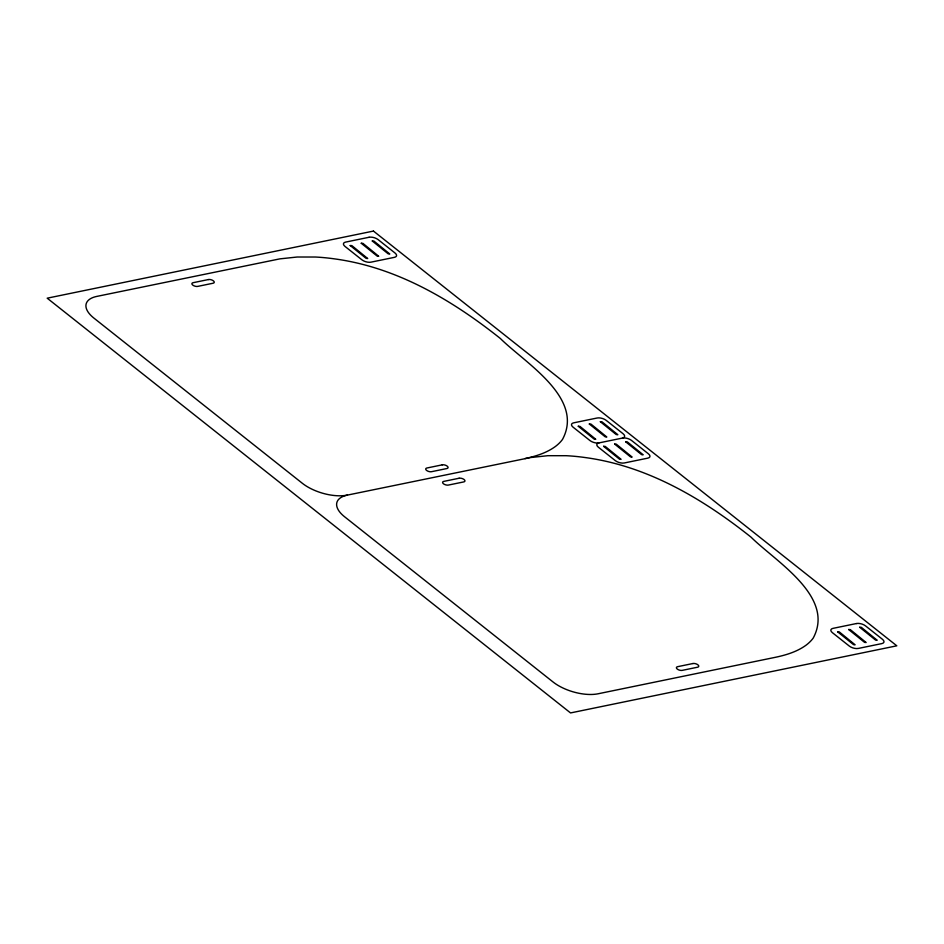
<?xml version="1.0" encoding="UTF-8"?>
<svg xmlns="http://www.w3.org/2000/svg" width="944" height="944" viewBox="0 0 944 944"><rect width="100%" height="100%" fill="white"/><g stroke="black" fill="none" stroke-linecap="round" stroke-linejoin="round"><path stroke-width="1.42" d="M524.982 458.572C535.496 456.33 546.104 453.12 554.954 446.807A118.897 55.082 16.6 0 0 562.506 439.42C584.832 397.802 524.581 362.649 500.379 338.507C452.188 300.133 396.74 267.305 334.731 258.904A118.897 55.082 16.6 0 0 315.485 257.028L297.195 257.016L279.849 258.868L96.76 296.416A33.028 15.305 16.6 0 0 93.869 318.069L302.363 483.304A33.028 15.305 16.6 0 0 347.451 495.093L530.552 457.545L547.886 455.692L566.188 455.704A118.897 55.082 16.6 0 1 585.422 457.58C647.431 465.982 702.891 498.81 751.082 537.183C775.284 561.326 835.534 596.478 813.209 638.097A118.897 55.082 16.6 0 1 805.657 645.484C796.795 651.797 786.199 655.006 775.673 657.248L598.154 693.769A33.028 15.305 16.6 0 1 553.054 681.981L344.56 516.746A33.028 15.305 16.6 0 1 347.451 495.093M598.98 442.901L622.32 438.099A6.608 3.056 16.6 0 0 623.064 433.733L606.19 420.363A6.608 3.056 16.6 0 0 597.163 418.003L573.657 422.841A6.608 3.056 16.6 0 0 573.079 427.172L589.965 440.553A6.608 3.056 16.6 0 0 598.98 442.901A6.608 3.056 16.6 0 0 598.402 447.244L615.287 460.613A6.608 3.056 16.6 0 0 624.303 462.973L647.643 458.17A6.608 3.056 16.6 0 0 648.386 453.804L631.512 440.423A6.608 3.056 16.6 0 0 622.497 438.075M350.212 245.546L366.119 258.361L367.7 258.526L351.841 245.617L350.212 245.546M361.257 243.269L377.152 256.084L378.733 256.261L362.874 243.34L361.257 243.233M372.29 241.003L388.185 253.818L389.778 253.983L373.918 241.074L372.29 240.968M578.271 426.275L594.177 439.102L595.758 439.267L579.946 426.393L578.294 426.216M589.316 424.009L605.21 436.824L606.803 436.989L590.944 424.08L589.316 424.009M600.349 421.732L616.243 434.559L617.836 434.724L601.977 421.815L600.36 421.708M603.605 446.347L619.5 459.162L621.081 459.327L605.222 446.418L603.617 446.288M614.638 444.081L630.533 456.896L632.126 457.061L616.267 444.152L614.638 444.081M625.671 441.804L641.566 454.619L643.159 454.796L627.3 441.875L625.683 441.768M837.611 631.807L853.518 644.622L855.099 644.787L839.287 631.914L837.635 631.737M848.656 629.53L864.551 642.357L866.132 642.522L850.332 629.648L848.668 629.471M859.689 627.264L875.584 640.079L877.177 640.244L861.317 627.335L859.689 627.264M373.458 231.068L47.2 298.186L570.542 712.932L896.8 645.814L373.458 231.068M369.104 237.263L345.598 242.101A6.608 3.056 16.6 0 0 345.02 246.431L361.906 259.812A6.608 3.056 16.6 0 0 370.921 262.172L394.262 257.37A6.608 3.056 16.6 0 0 395.005 253.004L378.131 239.623A6.608 3.056 16.6 0 0 369.104 237.263M208.435 279.554L193.072 282.704A3.634 1.687 16.6 0 0 192.765 285.088A3.634 1.687 16.6 0 0 197.721 286.386L213.073 283.235A3.634 1.687 16.6 0 0 213.391 280.852A3.634 1.687 16.6 0 0 208.435 279.554M442.24 464.849L426.889 468.012A3.634 1.687 16.6 0 0 426.57 470.395A3.634 1.687 16.6 0 0 431.538 471.693L446.89 468.531A3.634 1.687 16.6 0 0 447.208 466.147A3.634 1.687 16.6 0 0 442.24 464.849M459.126 478.23L443.774 481.393A3.634 1.687 16.6 0 0 443.456 483.765A3.634 1.687 16.6 0 0 448.412 485.063L463.775 481.912A3.634 1.687 16.6 0 0 464.082 479.528A3.634 1.687 16.6 0 0 459.126 478.23M856.338 623.559L832.997 628.362A6.608 3.056 16.6 0 0 832.419 632.692L849.305 646.074A6.608 3.056 16.6 0 0 858.32 648.434L881.826 643.596A6.608 3.056 16.6 0 0 882.404 639.265L865.53 625.884A6.608 3.056 16.6 0 0 856.338 623.559M692.943 663.526L677.591 666.688A3.634 1.687 16.6 0 0 677.273 669.072A3.634 1.687 16.6 0 0 682.229 670.37L697.581 667.207A3.634 1.687 16.6 0 0 697.899 664.824A3.634 1.687 16.6 0 0 692.943 663.526"/></g></svg>
